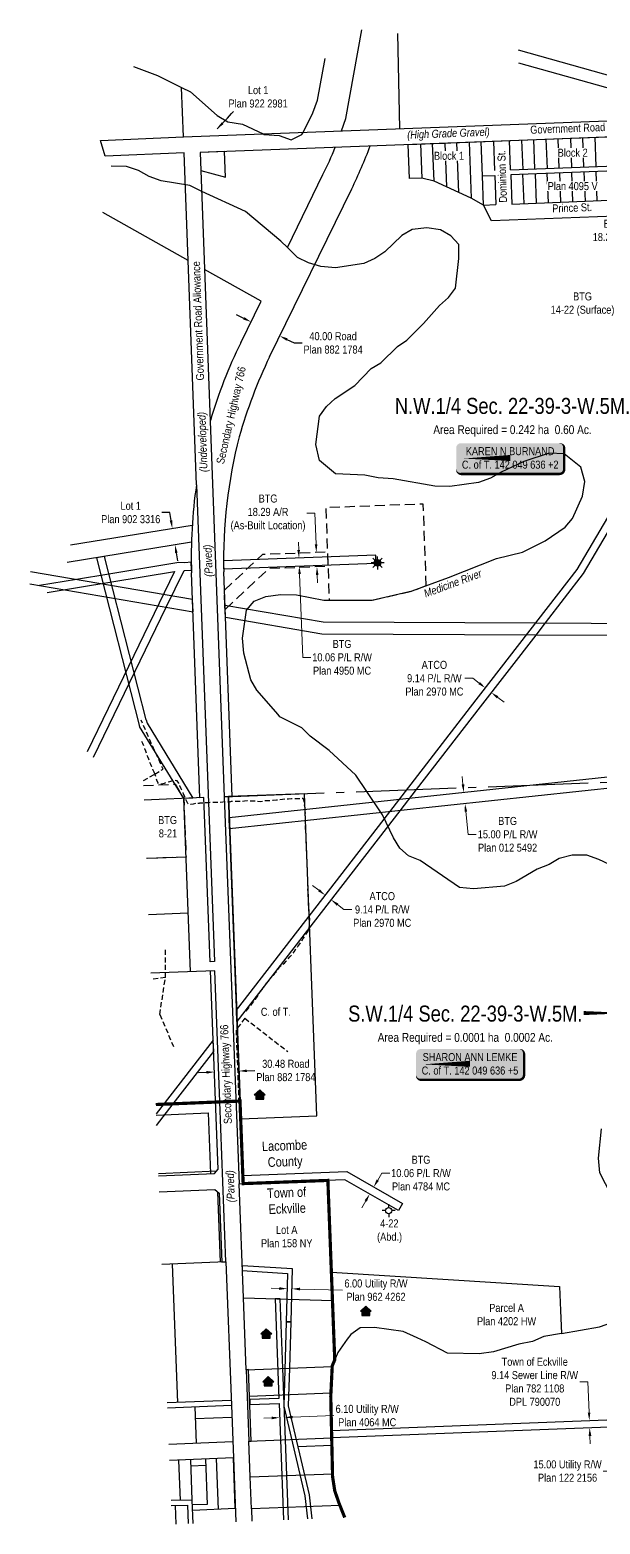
# Model space of a CAD drawing. Extents: x 675519 to 688669, y 5804595 to 5836613.
# Drawn here: x 679390 to 680102, y 5804595 to 5806461 of the extents above; entities that cross this region are included whole.
import ezdxf
from ezdxf.enums import TextEntityAlignment as Align

# ---------------------------------------------------------------- set-up
doc = ezdxf.new("R2010")
doc.units = 0
doc.header["$LTSCALE"] = 5
doc.header["$PDMODE"] = 3
doc.header["$PDSIZE"] = 10
for name, pattern in [('BORDER', [44.45, 12.7, -6.35, 12.7, -6.35, 0, -6.35]), ('foc-ACCESSROAD', [3.75, 2.5, -1.25]), ('foc-QUARTERLINE', [33, 25, -3, 2, -3]), ('UG_PIPE', [1.875, 1.25, -0.625])]:
    doc.linetypes.add(name, pattern=pattern)
doc.layers.get('Defpoints').update_dxf_attribs({"color": 9})
doc.layers.add('AS-BOUNDARY', color=7, linetype='BORDER', lineweight=60, true_color=0xcc33ff)
for name, color, linetype in [('AS-OWNER', 7, 'Continuous'), ('AS-PIPE-UG', 44, 'UG_PIPE'), ('AS-RESIDENCE', 14, 'Continuous'), ('C-SYMBOL', 7, 'Continuous'), ('F-AR', 190, 'foc-ACCESSROAD'), ('F-RW', 190, 'Continuous'), ('F-WS', 190, 'foc-ACCESSROAD'), ('F-WS-S', 8, 'Continuous'), ('L-33', 7, 'Continuous'), ('L-AREAREQUIRED', 7, 'Continuous'), ('L-QSEC', 8, 'foc-QUARTERLINE'), ('L-ROAD-T', 7, 'Continuous'), ('L-SEC', 7, 'Continuous'), ('L-TITLEDB', 4, 'Continuous'), ('L-TITLEDB-T', 4, 'Continuous'), ('T-CREEK', 160, 'Continuous'), ('T-WATER-T', 170, 'Continuous')]:
    doc.layers.add(name, color=color, linetype=linetype)
for name, color, linetype, lineweight in [('F-AR-T', 190, 'Continuous', 9), ('F-RW-T', 190, 'Continuous', 9), ('F-WS-T', 190, 'Continuous', 9), ('T-TEXT', 48, 'Continuous', 18)]:
    doc.layers.add(name, color=color, linetype=linetype, lineweight=lineweight)
doc.styles.add('100L', font='ARIALN.TTF', dxfattribs={"height": 11})
doc.styles.add('175L', font='ARIALN.TTF', dxfattribs={"height": 20})
doc.styles.add('240', font='ARIALN.TTF', dxfattribs={"height": 30})
doc.styles.add('80', font='ARIALN.TTF', dxfattribs={"height": 10})
doc.styles.add('80CG', font='ARIALN.TTF', dxfattribs={"height": 10})
doc.styles.add('80L', font='ARIALN.TTF', dxfattribs={"height": 10})
doc.styles.add('80LS', font='ARIALNI.TTF', dxfattribs={"height": 10})
doc.dimstyles.new('Compass 5 000', dxfattribs={"dimscale": 5, "dimtxt": 9, "dimasz": 2, "dimexe": 0.2, "dimexo": 0.0625, "dimgap": 0.5, "dimtad": 0, "dimtih": 1, "dimtoh": 1, "dimzin": 0, "dimdsep": 46, "dimtxsty": '80CG', "dimcen": 0.1, "dimse1": 1, "dimse2": 1, "dimclrd": 256, "dimclrt": 256, "dimaunit": 1, "dimadec": 4, "dimazin": 0, "dimtfac": 0.06, "dimtofl": 0, "dimtmove": 0, "dimatfit": 1, "dimfxl": 0.2, "dimtolj": 1, "dimtzin": 0, "dimlwd": -1, "dimarcsym": 0})

# ---------------------------------------------------------------- blocks, each defined once
blk = doc.blocks.new('*D776')
at = {"layer": 'Defpoints', "color": 0, "transparency": 16777216}
for p in [(679711.2, 5804891.5), (679717.1, 5804891.4), (679717.1, 5804888.8)]:
    blk.add_point(p, dxfattribs=at)
at = {"layer": 'F-RW-T', "transparency": 16777216}
for p, q in [((679701.1, 5804889.2), (679691.1, 5804889.5)), ((679727.1, 5804888.5), (679780.3, 5804887.1))]:
    blk.add_line(p, q, dxfattribs=at)
for points in [[(679701.1, 5804890.9), (679701, 5804887.5), (679711.1, 5804888.9)], [(679727.1, 5804890.2), (679727, 5804886.8), (679717.1, 5804888.8)]]:
    blk.add_solid(points, dxfattribs=at)
at = {"layer": 'F-RW-T', "transparency": 16777216, "insert": (679822, 5804887.1), "char_height": 10, "attachment_point": 5, "style": '80CG'}
blk.add_mtext('\\A1;6.00 Utility R/W\\PPlan 962 4262', dxfattribs=at)
blk = doc.blocks.new('*D777')
at = {"layer": 'Defpoints', "color": 0, "transparency": 16777216}
for p in [(679701.7, 5804726.2), (679707.7, 5804728.1), (679707.8, 5804726.4)]:
    blk.add_point(p, dxfattribs=at)
at = {"layer": 'F-RW-T', "transparency": 16777216}
for p, q in [((679691.7, 5804727.5), (679681.7, 5804727.1)), ((679717.7, 5804728.5), (679769.3, 5804730.4))]:
    blk.add_line(p, q, dxfattribs=at)
for points in [[(679691.6, 5804729.1), (679691.7, 5804725.8), (679701.7, 5804727.9)], [(679717.7, 5804730.1), (679717.8, 5804726.8), (679707.7, 5804728.1)]]:
    blk.add_solid(points, dxfattribs=at)
at = {"layer": 'F-RW-T', "transparency": 16777216, "insert": (679811, 5804730.4), "char_height": 10, "attachment_point": 5, "style": '80CG'}
blk.add_mtext('\\A1;6.10 Utility R/W\\PPlan 4064 MC', dxfattribs=at)
blk = doc.blocks.new('*D778')
at = {"layer": 'Defpoints', "color": 0, "transparency": 16777216}
for p in [(679983.5, 5804720.1), (680088.5, 5804724.2), (679983.8, 5804711)]:
    blk.add_point(p, dxfattribs=at)
at = {"layer": 'F-RW-T', "transparency": 16777216}
for p, q in [((680086.7, 5804772.6), (680076.7, 5804772.6)), ((680088.1, 5804734.2), (680086.7, 5804772.6)), ((680089.3, 5804705.1), (680089.7, 5804695.1))]:
    blk.add_line(p, q, dxfattribs=at)
for points in [[(680089.8, 5804734.3), (680086.5, 5804734.1), (680088.5, 5804724.2)], [(680091, 5804705.1), (680087.6, 5804705), (680088.9, 5804715.1)]]:
    blk.add_solid(points, dxfattribs=at)
at = {"layer": 'F-RW-T', "transparency": 16777216, "insert": (680020.3, 5804772.6), "char_height": 10, "attachment_point": 5, "style": '80CG'}
blk.add_mtext('\\A1;Town of Eckville\\P9.14 Sewer Line R/W\\PPlan 782 1108\\PDPL 790070', dxfattribs=at)
blk = doc.blocks.new('*D779')
at = {"layer": 'Defpoints', "color": 0, "transparency": 16777216}
for p in [(680132.4, 5804650), (680135.1, 5804654.1), (680147.6, 5804645.7)]:
    blk.add_point(p, dxfattribs=at)
at = {"layer": 'F-RW-T', "transparency": 16777216}
for p, q in [((680115.8, 5804661.1), (680105.8, 5804661.1)), ((680124.1, 5804655.5), (680115.8, 5804661.1)), ((680153.2, 5804636.1), (680161.5, 5804630.6))]:
    blk.add_line(p, q, dxfattribs=at)
for points in [[(680125, 5804656.9), (680123.2, 5804654.2), (680132.4, 5804650)], [(680154.1, 5804637.5), (680152.3, 5804634.7), (680144.9, 5804641.7)]]:
    blk.add_solid(points, dxfattribs=at)
at = {"layer": 'F-RW-T', "transparency": 16777216, "insert": (680061.3, 5804661.1), "char_height": 10, "attachment_point": 5, "style": '80CG'}
blk.add_mtext('\\A1;15.00 Utility R/W\\PPlan 122 2156', dxfattribs=at)
blk = doc.blocks.new('*D785')
at = {"layer": 'Defpoints', "color": 0, "transparency": 16777216}
for p in [(679943.7, 5805510.2), (679933.2, 5805494.8), (679945.2, 5805496.1)]:
    blk.add_point(p, dxfattribs=at)
at = {"layer": 'F-RW-T', "transparency": 16777216}
for p, q in [((679930.6, 5805518.9), (679929.5, 5805528.8)), ((679934.3, 5805484.9), (679937.3, 5805456.5)), ((679937.3, 5805456.5), (679947.3, 5805456.5))]:
    blk.add_line(p, q, dxfattribs=at)
for points in [[(679932.3, 5805519.1), (679928.9, 5805518.7), (679931.7, 5805508.9)], [(679935.9, 5805485.1), (679932.6, 5805484.7), (679933.2, 5805494.8)]]:
    blk.add_solid(points, dxfattribs=at)
at = {"layer": 'F-RW-T', "transparency": 16777216, "insert": (679986.4, 5805456.5), "char_height": 10, "attachment_point": 5, "style": '80CG'}
blk.add_mtext('\\A1;BTG\\P15.00 P/L R/W\\PPlan 012 5492', dxfattribs=at)
blk = doc.blocks.new('*D786')
at = {"layer": 'Defpoints', "color": 0, "transparency": 16777216}
for p in [(679763.1, 5805386.2), (679765.9, 5805374.9), (679770.3, 5805380.6)]:
    blk.add_point(p, dxfattribs=at)
at = {"layer": 'F-RW-T', "transparency": 16777216}
for p, q in [((679750.7, 5805386.6), (679742.8, 5805392.7)), ((679773.8, 5805368.8), (679781.7, 5805362.6)), ((679781.7, 5805362.6), (679791.7, 5805362.6))]:
    blk.add_line(p, q, dxfattribs=at)
for points in [[(679751.7, 5805387.9), (679749.7, 5805385.3), (679758.6, 5805380.5)], [(679774.8, 5805370.1), (679772.8, 5805367.4), (679765.9, 5805374.9)]]:
    blk.add_solid(points, dxfattribs=at)
at = {"layer": 'F-RW-T', "transparency": 16777216, "insert": (679829.8, 5805362.6), "char_height": 10, "attachment_point": 5, "style": '80CG'}
blk.add_mtext('\\A1;ATCO\\P9.14 P/L R/W\\PPlan 2970 MC', dxfattribs=at)
blk = doc.blocks.new('*D787')
at = {"layer": 'Defpoints', "color": 0, "transparency": 16777216}
for p in [(679814.1, 5805007.2), (679819.1, 5805015.9), (679819.1, 5805015.9)]:
    blk.add_point(p, dxfattribs=at)
at = {"layer": 'F-RW-T', "transparency": 16777216}
for p, q in [((679824.1, 5805024.6), (679829.1, 5805033.3)), ((679829.1, 5805033.3), (679839.1, 5805033.3)), ((679809.1, 5804998.5), (679804.1, 5804989.9))]:
    blk.add_line(p, q, dxfattribs=at)
for points in [[(679822.7, 5805025.4), (679825.6, 5805023.8), (679819.1, 5805015.9)], [(679807.7, 5804999.4), (679810.6, 5804997.7), (679814.1, 5805007.2)]]:
    blk.add_solid(points, dxfattribs=at)
at = {"layer": 'F-RW-T', "transparency": 16777216, "insert": (679878.2, 5805033.3), "char_height": 10, "attachment_point": 5, "style": '80CG'}
blk.add_mtext('\\A1;BTG\\P10.06 P/L R/W\\PPlan 4784 MC', dxfattribs=at)
blk = doc.blocks.new('*D788')
at = {"layer": 'Defpoints', "color": 0, "transparency": 16777216}
for p in [(679616.5, 5805256.6), (679646.9, 5805257.8), (679620.2, 5805159.6)]:
    blk.add_point(p, dxfattribs=at)
at = {"layer": 'L-TITLEDB-T', "transparency": 16777216}
for p, q in [((679610.2, 5805159.2), (679600.2, 5805158.8)), ((679660.6, 5805161.2), (679670.6, 5805161.5))]:
    blk.add_line(p, q, dxfattribs=at)
for points in [[(679610.1, 5805160.9), (679610.3, 5805157.6), (679620.2, 5805159.6)], [(679660.6, 5805162.8), (679660.7, 5805159.5), (679650.7, 5805160.8)]]:
    blk.add_solid(points, dxfattribs=at)
at = {"layer": 'L-TITLEDB-T', "transparency": 16777216, "insert": (679709.4, 5805161.5), "char_height": 10, "attachment_point": 5, "style": '80CG'}
blk.add_mtext('\\A1;30.48 Road\\PPlan 882 1784', dxfattribs=at)
blk = doc.blocks.new('res_occ')
for points in [[(0.1, 0.89), (-1.26, -0.37), (1.46, -0.37)], [(-0.9, -1.43), (1.1, -1.43), (1.1, -0.37), (-0.9, -0.37)]]:
    blk.add_hatch(color=14).paths.add_polyline_path(points)
at = {"color": 14}
for points in [[(0.1, 0.89), (-1.26, -0.37), (1.46, -0.37)], [(-0.9, -1.43), (1.1, -1.43), (1.1, -0.37), (-0.9, -0.37)]]:
    blk.add_lwpolyline(points, close=True, dxfattribs=at)
blk = doc.blocks.new('Gabd')
for p, q in [((-0.81, 0), (-1.62, 0)), ((0, 0.81), (0, 1.62)), ((1.62, 0), (0.81, 0)), ((0, -0.81), (0, -1.62))]:
    blk.add_line(p, q)
blk.add_circle((0, 0), 0.8)
blk = doc.blocks.new('*D807')
at = {"layer": 'Defpoints', "color": 0, "transparency": 16777216}
for p in [(679966.1, 5805633.7), (679948.8, 5805626.3), (679956, 5805620.7)]:
    blk.add_point(p, dxfattribs=at)
at = {"layer": 'F-RW-T', "transparency": 16777216}
for p, q in [((679943, 5805651.5), (679933, 5805651.5)), ((679950.9, 5805645.4), (679943, 5805651.5)), ((679974, 5805627.6), (679981.9, 5805621.5))]:
    blk.add_line(p, q, dxfattribs=at)
for points in [[(679951.9, 5805646.7), (679949.9, 5805644.1), (679958.8, 5805639.3)], [(679975, 5805628.9), (679972.9, 5805626.3), (679966.1, 5805633.7)]]:
    blk.add_solid(points, dxfattribs=at)
at = {"layer": 'F-RW-T', "transparency": 16777216, "insert": (679894.9, 5805651.5), "char_height": 10, "attachment_point": 5, "style": '80CG'}
blk.add_mtext('\\A1;ATCO\\P9.14 P/L R/W\\PPlan 2970 MC', dxfattribs=at)
blk = doc.blocks.new('*D809')
at = {"layer": 'Defpoints', "color": 0, "transparency": 16777216}
for p in [(680165.5, 5806211.6), (680165.5, 5806211), (680183.8, 5806211.7)]:
    blk.add_point(p, dxfattribs=at)
at = {"layer": 'F-AR-T', "transparency": 16777216}
for p, q in [((680155.5, 5806211.2), (680145.5, 5806210.9)), ((680193.8, 5806212.7), (680203.8, 5806213))]:
    blk.add_line(p, q, dxfattribs=at)
for points in [[(680155.5, 5806212.9), (680155.6, 5806209.6), (680165.5, 5806211.6)], [(680193.7, 5806214.3), (680193.8, 5806211), (680183.8, 5806212.3)]]:
    blk.add_solid(points, dxfattribs=at)
at = {"layer": 'F-AR-T', "transparency": 16777216, "insert": (680118.2, 5806210.9), "char_height": 10, "attachment_point": 5, "style": '80CG'}
blk.add_mtext('\\A1;BTG\\P18.29 A/R', dxfattribs=at)
blk = doc.blocks.new('*D810')
at = {"layer": 'Defpoints', "color": 0, "transparency": 16777216}
for p in [(679668.3, 5806101.8), (679704.2, 5806084.3), (679701.7, 5806079.1)]:
    blk.add_point(p, dxfattribs=at)
at = {"layer": 'L-TITLEDB-T', "transparency": 16777216}
for p, q in [((679656.9, 5806101.1), (679647.9, 5806105.5)), ((679710.7, 5806074.7), (679719.7, 5806070.4)), ((679719.7, 5806070.4), (679729.7, 5806070.4))]:
    blk.add_line(p, q, dxfattribs=at)
for points in [[(679657.6, 5806102.6), (679656.1, 5806099.6), (679665.8, 5806096.7)], [(679711.5, 5806076.2), (679710, 5806073.2), (679701.7, 5806079.1)]]:
    blk.add_solid(points, dxfattribs=at)
at = {"layer": 'L-TITLEDB-T', "transparency": 16777216, "insert": (679768.4, 5806070.4), "char_height": 10, "attachment_point": 5, "style": '80CG'}
blk.add_mtext('\\A1;40.00 Road\\PPlan 882 1784', dxfattribs=at)
blk = doc.blocks.new('*D811')
at = {"layer": 'Defpoints', "color": 0, "transparency": 16777216}
for p in [(679727.6, 5805808.2), (679747.5, 5805808.9), (679728.3, 5805789.9)]:
    blk.add_point(p, dxfattribs=at)
at = {"layer": 'F-AR-T', "transparency": 16777216}
for p, q in [((679745.7, 5805857.8), (679735.7, 5805857.8)), ((679747.1, 5805818.9), (679745.7, 5805857.8)), ((679748.6, 5805780.6), (679748.9, 5805770.6))]:
    blk.add_line(p, q, dxfattribs=at)
for points in [[(679748.8, 5805818.9), (679745.5, 5805818.8), (679747.5, 5805808.9)], [(679750.2, 5805780.7), (679746.9, 5805780.6), (679748.2, 5805790.6)]]:
    blk.add_solid(points, dxfattribs=at)
at = {"layer": 'F-AR-T', "transparency": 16777216, "insert": (679687.1, 5805857.8), "char_height": 10, "attachment_point": 5, "style": '80CG'}
blk.add_mtext('\\A1;BTG^J18.29 A/R\\P(As-Built Location)', dxfattribs=at)
blk = doc.blocks.new('*D812')
at = {"layer": 'Defpoints', "color": 0, "transparency": 16777216}
for p in [(679787.2, 5805804.1), (679726.1, 5805791.7), (679787.6, 5805794)]:
    blk.add_point(p, dxfattribs=at)
at = {"layer": 'F-RW-T', "transparency": 16777216}
for p, q in [((679725.4, 5805811.7), (679725, 5805821.7)), ((679726.5, 5805781.7), (679730.5, 5805677.6)), ((679730.5, 5805677.6), (679740.5, 5805677.6))]:
    blk.add_line(p, q, dxfattribs=at)
for points in [[(679727, 5805811.8), (679723.7, 5805811.6), (679725.8, 5805801.7)], [(679728.2, 5805781.7), (679724.9, 5805781.6), (679726.1, 5805791.7)]]:
    blk.add_solid(points, dxfattribs=at)
at = {"layer": 'F-RW-T', "transparency": 16777216, "insert": (679779.6, 5805677.6), "char_height": 10, "attachment_point": 5, "style": '80CG'}
blk.add_mtext('\\A1;BTG\\P10.06 P/L R/W\\PPlan 4950 MC', dxfattribs=at)
blk = doc.blocks.new('GAS')
h = blk.add_hatch(color=255)
h.dxf.hatch_style = 1
edge = h.paths.add_edge_path()
edge.add_arc((0, 0), 0.9, 0, 360)
for p, q in [((-0.81, 0), (-1.62, 0)), ((-0.57, 0.57), (-1.14, 1.14)), ((0, 0.81), (0, 1.62)), ((0.57, 0.57), (1.14, 1.14)), ((1.62, 0), (0.81, 0)), ((-0.57, -0.57), (-1.14, -1.14)), ((0, -0.81), (0, -1.62)), ((1.14, -1.14), (0.57, -0.57))]:
    blk.add_line(p, q)
blk.add_circle((0, 0), 0.8)
blk = doc.blocks.new('*D813')
at = {"layer": 'Defpoints', "color": 0, "transparency": 16777216}
for p in [(679566.9, 5805838.7), (679567.5, 5805838.8), (679570.3, 5805817.9)]:
    blk.add_point(p, dxfattribs=at)
at = {"layer": 'L-TITLEDB-T', "transparency": 16777216}
for p, q in [((679564.3, 5805858.5), (679554.3, 5805858.5)), ((679565.9, 5805848.7), (679564.3, 5805858.5)), ((679572.5, 5805808.1), (679574.1, 5805798.2))]:
    blk.add_line(p, q, dxfattribs=at)
for points in [[(679567.6, 5805848.9), (679564.3, 5805848.4), (679567.5, 5805838.8)], [(679574.1, 5805808.4), (679570.9, 5805807.8), (679570.9, 5805818)]]:
    blk.add_solid(points, dxfattribs=at)
at = {"layer": 'L-TITLEDB-T', "transparency": 16777216, "insert": (679515.6, 5805858.5), "char_height": 10, "attachment_point": 5, "style": '80CG'}
blk.add_mtext('\\A1;Lot 1\\PPlan 902 3316', dxfattribs=at)
blk = doc.blocks.new('*U814')
h = blk.add_hatch(color=59)
edge = h.paths.add_edge_path()
edge.add_line((-61.5, -20), (61.5, -20))
edge.add_arc((61.5, -14), 6, 270, 360)
edge.add_line((67.5, -14), (67.5, 12.5))
edge.add_arc((61.5, 12.5), 6, 0, 90)
edge.add_line((61.5, 18.5), (-61.5, 18.5))
edge.add_arc((-61.5, 12.5), 6, 90, 180)
edge.add_line((-67.5, 12.5), (-67.5, -14))
edge.add_arc((-61.5, -14), 6, 180, 270)
at = {"color": 1, "flags": 128}
blk.add_lwpolyline([(-61.5, -20, 3, 3, 0), (61.5, -20, 3, 3, 0.414214), (67.5, -14, 3, 3, 0), (67.5, 12.5, 3, 0, 0.414214), (61.5, 18.5, 0, 0, 0), (-61.5, 18.5, 0, 0, 0.414214), (-67.5, 12.5, 0, 0, 0), (-67.5, -14, 0, 3, 0.414214)], format="xyseb", close=True, dxfattribs=at)
blk.add_lwpolyline([(-58.5, -0.7, 0, 7.5, 0), (0, 0, 0, 0, 0)], format="xyseb", dxfattribs=at)
at = {"color": 1, "style": '80'}
blk.add_attdef('ENTER_TEXT_001', (-36, -5), '', height=10, dxfattribs=at)

msp = doc.modelspace()

# ---------------------------------------------------------------- linework, layer by layer
at = {"layer": 'AS-BOUNDARY', "const_width": 3.999, "flags": 128}
msp.add_lwpolyline([(679546.934, 5805119.034), (679652.081, 5805123.305), (679656.031, 5805020.216), (679761.868, 5805024.201), (679770.015, 5804811.209), (679770.428, 5804799.965), (679767.354, 5804792.753), (679767.354, 5804792.753), (679767.308, 5804791.824), (679765.652, 5804758.251), (679765.476, 5804754.708), (679766.442, 5804711.648), (679766.652, 5804702.51), (679767.672, 5804657.775), (679767.753, 5804654.142), (679767.753, 5804654.142), (679770.467, 5804636.434), (679775.791, 5804621.107), (679776.973, 5804618.127), (679782.937, 5804603.085)], dxfattribs=at)
at = {"layer": 'AS-PIPE-UG', "flags": 128}
for points in [[(679545.68, 5805531.895), (679555.956, 5805537.831), (679528.517, 5805599.02)], [(679545.634, 5805532.009), (679544.753, 5805534.207), (679543.38, 5805537.369), (679542.071, 5805540.726), (679540.693, 5805543.738), (679539.358, 5805546.845), (679538.158, 5805550.432), (679537.04, 5805553.534), (679535.518, 5805556.941), (679534.312, 5805560.33), (679533.127, 5805563.376), (679532.014, 5805566.871), (679530.911, 5805570.069), (679529.514, 5805573.024)], [(679531.409, 5805523.651), (679545.68, 5805531.895)], [(679733.9, 5805477.763), (679733.684, 5805480.959), (679733.903, 5805484.475), (679733.831, 5805487.541), (679733.216, 5805490.871), (679732.719, 5805494.084), (679732.447, 5805497.107), (679731.939, 5805500.023), (679730.283, 5805501.463), (679727.099, 5805501.07), (679723.736, 5805500.953), (679720.131, 5805500.881), (679716.465, 5805500.726), (679712.741, 5805500.524), (679709.087, 5805500.364), (679705.037, 5805500.027), (679701.208, 5805499.478), (679697.593, 5805499.119), (679693.709, 5805498.978), (679690.089, 5805498.396), (679686.832, 5805498.486), (679683.048, 5805498.339), (679677.302, 5805496.958), (679673.342, 5805497.517), (679669.865, 5805498.085), (679666.739, 5805498.094), (679664.121, 5805498.159), (679660.866, 5805498.31), (679657.692, 5805497.82), (679654.687, 5805497.61), (679651.141, 5805497.621), (679647.779, 5805497.556), (679644.383, 5805497.517), (679641.191, 5805497.365), (679640.393, 5805497.135), (679635.636, 5805496.623), (679633.67, 5805496.962), (679630.758, 5805496.682), (679626.863, 5805496.437), (679622.071, 5805496.39), (679618.021, 5805496.206), (679617.047, 5805496.076), (679615.722, 5805496.242), (679612.624, 5805496.069), (679609.135, 5805495.969), (679605.963, 5805495.302), (679604.759, 5805495.568), (679601.421, 5805495.266), (679601.42, 5805495.266), (679601.479, 5805495.22), (679599.204, 5805495.025), (679596.396, 5805495.126), (679593.609, 5805494.376), (679590.776, 5805493.94), (679588.097, 5805494.011), (679586.96, 5805495.116), (679583.078, 5805503.588), (679581.713, 5805506.767), (679580.393, 5805510.133), (679578.691, 5805513.521), (679577.062, 5805517.197), (679575.568, 5805520.582), (679573.784, 5805523.262), (679570.905, 5805524.013), (679567.644, 5805523.375), (679564.192, 5805522.275), (679560.709, 5805521.249), (679557.217, 5805520.13), (679554.124, 5805519.138), (679551.527, 5805519.242), (679549.381, 5805521.205), (679548.11, 5805524.196), (679547.171, 5805527.458), (679546.094, 5805530.862), (679545.634, 5805532.009)], [(679659.639, 5805235.632), (679661.136, 5805237.292), (679663.237, 5805239.594), (679665.15, 5805242.475), (679667.304, 5805245.096), (679669.376, 5805247.919), (679671.279, 5805250.716), (679673.423, 5805253.498), (679675.395, 5805256.43), (679677.441, 5805259.617), (679679.675, 5805262.642), (679681.849, 5805265.588), (679683.938, 5805268.538), (679686, 5805271.453), (679688.538, 5805274.402), (679690.755, 5805277.065), (679692.786, 5805279.485), (679695.135, 5805282.013), (679696.184, 5805284), (679697.711, 5805285.305), (679698.798, 5805287.293), (679700.103, 5805289.018), (679701.833, 5805290.941), (679703.192, 5805292.29), (679705.328, 5805294.101), (679707.504, 5805295.513), (679709.743, 5805298.114), (679712.145, 5805300.653), (679714.458, 5805303.68), (679717.067, 5805306.461), (679719.562, 5805309.919), (679721.938, 5805313.249), (679724.368, 5805316.455), (679726.68, 5805319.616), (679728.981, 5805322.818), (679731.112, 5805326.21), (679733.219, 5805329.305), (679735.253, 5805332.526), (679737.113, 5805335.626), (679738.417, 5805339.041), (679738.855, 5805342.66), (679739.125, 5805346.513), (679739.129, 5805350.54), (679738.841, 5805354.008), (679738.609, 5805357.41), (679738.419, 5805360.924), (679738.219, 5805364.689), (679737.695, 5805368.52), (679737.74, 5805372.326), (679737.5, 5805376.04), (679737.46, 5805379.911), (679737.267, 5805383.54), (679736.929, 5805386.944), (679737.234, 5805390.434), (679736.789, 5805393.535), (679736.76, 5805397.114), (679736.723, 5805400.864), (679736.633, 5805404.746), (679736.486, 5805408.452), (679736.348, 5805411.992), (679736.186, 5805415.467), (679735.875, 5805419.183), (679736.032, 5805422.968), (679735.73, 5805426.665), (679735.661, 5805430.141), (679735.398, 5805433.591), (679735.086, 5805437.092), (679735.169, 5805440.363), (679735.105, 5805443.333), (679734.857, 5805446.921), (679734.609, 5805450.268), (679734.716, 5805453.564), (679734.564, 5805457.004), (679734.225, 5805460.204), (679734.006, 5805463.339), (679733.891, 5805466.688), (679733.828, 5805470.373), (679734.005, 5805473.974), (679733.915, 5805477.538), (679733.9, 5805477.763)], [(679559.003, 5805277.696), (679559.054, 5805313.557)], [(679559.003, 5805277.696), (679540.932, 5805275.461)], [(679551.807, 5805231.361), (679559.003, 5805277.696)], [(679551.807, 5805231.361), (679569.089, 5805191.448)], [(679658.265, 5805226.687), (679647.169, 5805212.336), (679650.611, 5805122.486)], [(679658.265, 5805226.687), (679711.796, 5805185.306)]]:
    msp.add_lwpolyline(points, dxfattribs=at)
at = {"layer": 'C-SYMBOL', "color": 3, "flags": 128}
msp.add_lwpolyline([(680138.909, 5805233.255, 0, 4.999, 0), (680081.571, 5805233.255, 0, 0, 0)], format="xyseb", dxfattribs=at)
at = {"layer": 'F-AR', "flags": 128}
msp.add_lwpolyline([(679632.629, 5805761.591), (679680.455, 5805806.4), (679761.294, 5805809.407), (679761.973, 5805791.134), (679687.967, 5805788.382), (679633.54, 5805737.387)], close=True, dxfattribs=at)
at = {"layer": 'F-RW', "flags": 128}
for points in [[(679999.886, 5806420.327), (680175.842, 5806370.973), (680185.837, 5806350.678), (680202.492, 5806351.298), (680186.503, 5806383.777), (680000.172, 5806436.06)], [(680315.301, 5806179.818), (680299.731, 5806153.43), (680290.542, 5806137.709), (680278.399, 5806117.093), (680270.238, 5806103.235), (680080.887, 5805782.392), (680033.158, 5805720.526), (680021.469, 5805705.317), (679952.157, 5805615.744), (679872.292, 5805512.533), (679851.841, 5805486.079), (679648.271, 5805222.748), (679647.732, 5805236.988), (679839.238, 5805484.724), (679940.221, 5805615.287), (680073.309, 5805787.525), (680260.756, 5806105.164), (680268.95, 5806119.054), (680294.9, 5806163.241), (680314.651, 5806196.733)], [(679534.911, 5805599.743), (679482.705, 5805803.737), (679472.785, 5805802.129), (679526.715, 5805591.415), (679526.715, 5805591.415)], [(679389.609, 5805769.276), (679593.442, 5805734.341), (679592.869, 5805749.905), (679390.296, 5805784.62)], [(679469.099, 5805552.916), (679559.806, 5805740.114), (679582.144, 5805786.137), (679591.512, 5805786.498), (679591.281, 5805796.552), (679583.289, 5805795.812), (679575.735, 5805795.959), (679488.38, 5805781.568), (679447.768, 5805774.841), (679401.796, 5805767.226)], [(679411.157, 5805758.589), (679570.327, 5805784.837), (679487.343, 5805613.676), (679461.116, 5805559.534)], [(680333.428, 5805708.568), (680228.945, 5805704.4), (680021.469, 5805705.317), (679754.454, 5805706.502), (679633.91, 5805727.405), (679633.327, 5805742.972), (679756.101, 5805721.863), (680021.663, 5805720.583), (680228.667, 5805719.644), (680332.842, 5805723.821)], [(680334.727, 5805674.798), (680129.739, 5805515.951), (679639.131, 5805463.213), (679638.556, 5805477.442), (680122.705, 5805529.476), (680248.661, 5805627.115)], [(679534.911, 5805599.743), (679536.029, 5805595.369), (679593.314, 5805501.848), (679581.874, 5805501.37), (679526.715, 5805591.415)], [(679547.935, 5805092.937), (679568.8, 5805119.945), (679619.222, 5805185.189), (679618.68, 5805199.436), (679547.389, 5805107.175)], [(679550.236, 5805032.959), (679622.923, 5805035.985)], [(679623.92, 5805010.024), (679627.29, 5804922.076)], [(679712.601, 5804600.34), (679710.507, 5804655.555), (679708.8, 5804700.263), (679705.434, 5804789.51), (679702.129, 5804876.257), (679696.023, 5804876.439), (679700.76, 5804751.778), (679664.196, 5804750.354), (679664.429, 5804744.265), (679700.989, 5804745.688), (679702.711, 5804700.025), (679706.508, 5804600.103)], [(679709.965, 5804847.756), (679706.784, 5804742.026), (679733.029, 5804630.269), (679736.237, 5804601.263)], [(679742.33, 5804601.501), (679739.018, 5804631.294), (679712.886, 5804742.631), (679714.321, 5804789.844), (679715.961, 5804847.576), (679709.965, 5804847.756)], [(679724.825, 5804691.73), (679766.86, 5804693.367)]]:
    msp.add_lwpolyline(points, dxfattribs=at)
for points in [[(679631.649, 5805788.016), (679821.988, 5805795.362), (679821.618, 5805805.414), (679631.428, 5805798.071)], [(679850.194, 5804986.461), (679783.2, 5805025.009), (679656.031, 5805020.216), (679655.647, 5805030.263), (679785.711, 5805035.175), (679855.218, 5804995.175)], [(679654.997, 5804911.535), (679711.584, 5804908.018), (679709.965, 5804847.756), (679715.961, 5804847.576), (679717.737, 5804913.642), (679654.766, 5804917.559)], [(680245.977, 5804721.194), (680178.146, 5804718.551), (679766.652, 5804702.51), (679766.442, 5804711.648), (680250.361, 5804730.518)]]:
    msp.add_lwpolyline(points, close=True, dxfattribs=at)
at = {"layer": 'F-WS', "flags": 128}
msp.add_lwpolyline([(679884.853, 5805767.072), (679881.059, 5805869.081), (679759.245, 5805864.485), (679763.542, 5805748.952), (679816.95, 5805749.041), (679867.266, 5805760.566)], close=True, dxfattribs=at)
msp.add_lwpolyline([(679531.639, 5805517.654), (679570.974, 5805519.164), (679581.874, 5805501.37), (679581.874, 5805501.37), (679584.652, 5805428.18), (679535.148, 5805426.201)], dxfattribs=at)
at = {"layer": 'L-QSEC', "flags": 128}
msp.add_lwpolyline([(679632.243, 5805503.418), (681248.218, 5805565.321)], dxfattribs=at)
at = {"layer": 'L-SEC', "flags": 128}
for points in [[(679581.551, 5806327.744), (680408.398, 5806358.954)], [(679483.524, 5806303.518), (679477.746, 5806323.39), (679581.551, 5806327.744)], [(680409.155, 5806338.854), (679602.419, 5806308.418)], [(679582.315, 5806307.659), (679483.524, 5806303.518)], [(679597.721, 5805893.323), (679582.315, 5806307.659)], [(679602.419, 5806308.418), (679614.914, 5805972.467)]]:
    msp.add_lwpolyline(points, dxfattribs=at)
at = {"layer": 'L-TITLEDB', "flags": 128}
for points in [[(679779.041, 5806335.214), (679784.437, 5806350.75), (679804.354, 5806461.431)], [(679851.777, 5806338.081), (679849.441, 5806456.96)], [(679518.928, 5806415.686), (679549.005, 5806404.559), (679579.183, 5806389.434), (679590.226, 5806383.898), (679623.768, 5806354.3), (679636.994, 5806346.546), (679655.028, 5806343.85), (679680.868, 5806331.462), (679682.189, 5806330.828), (679700.865, 5806329.526), (679715.811, 5806323.961), (679729.505, 5806330.68), (679730.872, 5806333.39), (679743.274, 5806357.992), (679748.888, 5806373.59), (679758.467, 5806425.748)], [(679581.551, 5806327.744), (679579.183, 5806389.434)], [(679990.177, 5806286.529), (679988.79, 5806323.047)], [(680003.897, 5806323.736), (680005.281, 5806287.183)], [(680020.488, 5806287.757), (680019.12, 5806324.311)], [(680034.345, 5806324.882), (680035.709, 5806288.321)], [(680050.947, 5806288.882), (680049.573, 5806325.451)], [(680064.822, 5806326.052), (680066.344, 5806289.576)], [(680081.565, 5806290.142), (680080.186, 5806326.7)], [(680095.399, 5806327.26), (680096.806, 5806290.741)], [(679877.454, 5806318.95), (679879.07, 5806276.353)], [(679892.679, 5806319.524), (679907.906, 5806320.098), (679909.976, 5806265.321)], [(679894.466, 5806272.356), (679892.679, 5806319.524)], [(679925.488, 5806258.281), (679923.162, 5806320.669)], [(679938.405, 5806321.279), (679940.83, 5806251.117)], [(679956.445, 5806242.546), (679955.074, 5806279.078), (679953.415, 5806321.745)], [(679968.705, 5806322.308), (679970.064, 5806285.644)], [(679990.177, 5806286.529), (680142.444, 5806292.409)], [(680142.68, 5806286.311), (679990.407, 5806280.442)], [(679955.074, 5806279.078), (679970.299, 5806279.65), (679971.663, 5806243.11)], [(679990.407, 5806280.442), (679991.763, 5806243.863)], [(680006.986, 5806244.438), (680005.626, 5806281.01)], [(680020.72, 5806281.67), (680022.122, 5806245.129)], [(680037.331, 5806245.703), (680035.941, 5806282.221)], [(680051.167, 5806282.8), (680052.552, 5806246.268)], [(680067.961, 5806246.966), (680066.575, 5806283.485)], [(680081.798, 5806284.052), (680083.175, 5806247.521)], [(680098.404, 5806248.082), (680097.041, 5806284.653)], [(679991.763, 5806243.863), (680144.082, 5806249.806)], [(679587.35, 5806173.54), (679480.785, 5806233.164)], [(679956.445, 5806242.546), (679971.663, 5806243.11)], [(679653.061, 5806070.674), (679678.477, 5806122.478), (679607.916, 5806162.009)], [(679614.914, 5805972.467), (679632.243, 5805503.418), (679642.33, 5805503.767), (679631.762, 5805784.627)], [(679597.721, 5805893.323), (679620.094, 5805297.528), (679614.917, 5805297.332), (679606.928, 5805502.417), (679602.108, 5805502.213), (679591.627, 5805783.099)], [(679440.381, 5805818.209), (679592.403, 5805842.837)], [(679591.439, 5805821.297), (679436.251, 5805796.201)], [(679606.928, 5805502.417), (679532.342, 5805499.332)], [(679590.083, 5805285.011), (679581.874, 5805501.37)], [(679584.652, 5805428.18), (679535.148, 5805426.201)], [(679587.318, 5805358.128), (679537.835, 5805356.178)], [(679620.521, 5805286.213), (679540.639, 5805283.094)], [(679550.351, 5805029.965), (679620.044, 5805032.865), (679624.846, 5805038.071), (679615.345, 5805286.01)], [(679626.809, 5805122.291), (679620.521, 5805286.213)], [(679551.117, 5805009.994), (679620.813, 5805012.893), (679626, 5805008.103), (679629.288, 5804922.157), (679634.456, 5804922.381), (679626.809, 5805122.291), (679546.934, 5805119.035)], [(679547.44, 5805105.841), (679612.146, 5805108.451), (679615.048, 5805032.656)], [(679659.708, 5804787.755), (679656.292, 5804877.601), (679650.853, 5805020.021)], [(679766.309, 5804909.635), (679761.868, 5805024.201)], [(679634.456, 5804922.381), (679554.604, 5804919.138)], [(679567.495, 5804919.661), (679574.113, 5804746.711)], [(679634.456, 5804922.381), (679641.286, 5804743.364), (679643.795, 5804677.598), (679646.827, 5804597.773)], [(679656.292, 5804877.601), (679767.677, 5804874.343)], [(679770.428, 5804799.965), (679767.354, 5804792.753), (679767.308, 5804791.824), (679765.652, 5804758.251), (679765.476, 5804754.708), (679766.442, 5804711.648), (679766.652, 5804702.51)], [(679659.708, 5804787.755), (679767.308, 5804791.824)], [(679765.652, 5804758.251), (679664.044, 5804754.377)], [(679641.055, 5804749.454), (679561.239, 5804746.189)], [(679561.473, 5804740.099), (679641.286, 5804743.364)], [(679595.625, 5804741.498), (679597.328, 5804695.815)], [(679641.868, 5804728.142), (679596.189, 5804726.272)], [(679664.801, 5804653.759), (679663.128, 5804698.478), (679766.652, 5804702.51), (679766.86, 5804693.367), (679767.672, 5804657.775)], [(679643.031, 5804697.695), (679563.226, 5804694.426)], [(679643.795, 5804677.598), (679563.997, 5804674.321)], [(679575.391, 5804674.786), (679577.297, 5804624.486)], [(679592.511, 5804624.884), (679590.591, 5804675.411)], [(679590.884, 5804667.7), (679609.155, 5804668.394)], [(679608.861, 5804676.158), (679611.012, 5804619.566), (679592.741, 5804618.806)], [(679622.483, 5804676.715), (679624.893, 5804613.327)], [(679646.178, 5804614.236), (679643.795, 5804677.598)], [(679593.632, 5804595.697), (679592.511, 5804624.884), (679565.921, 5804624.188)], [(679566.154, 5804618.109), (679586.648, 5804618.667), (679587.538, 5804595.46)], [(679572.334, 5804594.866), (679571.438, 5804618.236)], [(679646.178, 5804614.236), (679593, 5804612)], [(679776.973, 5804618.127), (679666.321, 5804613.805)], [(679782.937, 5804603.085), (679776.973, 5804618.127), (679666.321, 5804613.805), (679666.91, 5804598.557)]]:
    msp.add_lwpolyline(points, dxfattribs=at)
for points in [[(679862.223, 5806318.375), (680161.133, 5806329.748), (680164.843, 5806230.363), (679966.221, 5806222.794), (679956.445, 5806242.546), (679940.83, 5806251.117), (679925.488, 5806258.281), (679909.976, 5806265.321), (679894.466, 5806272.356), (679879.07, 5806276.353), (679863.772, 5806275.727)], [(679603.267, 5806285.882), (679634.081, 5806277.593), (679632.873, 5806309.569), (679602.419, 5806308.418)], [(679656.031, 5805020.216), (679637.6, 5805503.629), (679632.243, 5805503.418), (679650.853, 5805020.021)], [(679652.93, 5805101.151), (679748.252, 5805104.843), (679732.881, 5805507.216), (679637.6, 5805503.629)], [(679766.309, 5804909.635), (680051.4, 5804891.825), (680052.526, 5804861.698), (680053.597, 5804833.046), (680031.565, 5804829.291), (680017.399, 5804822.781), (680000.513, 5804819.552), (679968.909, 5804810.004), (679950.767, 5804807.594), (679911.257, 5804808.322), (679884.223, 5804822.566), (679873.514, 5804827.44), (679855.885, 5804835.466), (679819.943, 5804840.464), (679802.02, 5804840.156), (679790.347, 5804831.635), (679786.165, 5804825.769), (679774.403, 5804809.272), (679770.428, 5804799.965), (679766.309, 5804909.635)], [(679659.708, 5804787.755), (679663.128, 5804698.478), (679666.173, 5804698.597), (679662.753, 5804787.87)], [(679666.321, 5804613.805), (679664.801, 5804653.759), (679767.672, 5804657.775), (679767.753, 5804654.142), (679770.467, 5804636.434), (679775.791, 5804621.107), (679776.973, 5804618.127)]]:
    msp.add_lwpolyline(points, close=True, dxfattribs=at)
for points in [[(679688.988, 5806053.087), (679791.711, 5806263.029, 0.02468938), (679814.676, 5806316.499, -4.39966532)], [(679711.306, 5806189.591), (679755.781, 5806280.598, 0.01614618), (679771.145, 5806314.793, 2.78903238)]]:
    msp.add_lwpolyline(points, format="xyb", dxfattribs=at)
at = {"layer": 'L-TITLEDB'}
for centre, radius, start, end in [((680191.971, 5805804.83), 600.914, 153.742883, 163.705047), ((680260.492, 5805779.771), 633.497, 154.441036, 164.106718), ((680241.682, 5805799.712), 610.107, 165.42417, 181.416794), ((680192.356, 5805805.169), 601.135, 171.567362, 182.103981)]:
    msp.add_arc(centre, radius, start, end, dxfattribs=at)
at = {"layer": 'T-CREEK', "flags": 128}
for points in [[(679771.219, 5806164.053), (679753.22, 5806165.993), (679737.513, 5806170.527), (679723.764, 5806177.192), (679711.306, 5806189.591), (679703.205, 5806197.654), (679659.073, 5806234.69), (679604.263, 5806259.418), (679589.549, 5806267.224), (679553.805, 5806272.853), (679538.567, 5806278.175), (679525.406, 5806285.751), (679510.326, 5806290.699), (679491.06, 5806291.333)], [(679699.722, 5805606.064), (679673.277, 5805636.801), (679665.62, 5805649.449), (679656.979, 5805682.693), (679655.423, 5805701.388), (679660.253, 5805736.719), (679669.87, 5805747.692), (679684.245, 5805753.741), (679702.805, 5805756.092), (679722.729, 5805755.885), (679756.855, 5805748.941), (679816.95, 5805749.041), (679816.95, 5805749.041), (679867.266, 5805760.566), (679912.53, 5805777.311), (679972.495, 5805801.006), (680005.192, 5805809.014), (680033.532, 5805823.131), (680058.276, 5805840.422), (680067.646, 5805851.089), (680080.17, 5805878.946), (680082.743, 5805897.079), (680077.918, 5805914.995), (680056.858, 5805931.665), (680038.277, 5805932.834), (680006.749, 5805922.325), (679978.285, 5805908.908), (679965.044, 5805901.503), (679950.225, 5805895.93), (679914.238, 5805891.21), (679895.302, 5805891.542), (679843.341, 5805900.776), (679824.662, 5805901.889), (679807.999, 5805905.375), (679771.492, 5805906.774), (679751.232, 5805923.334), (679746.91, 5805943.464), (679751.414, 5805979.009), (679760.231, 5805990.932), (679771.091, 5806000.912), (679795.737, 5806017.334), (679815.965, 5806038.553), (679828.023, 5806045.72), (679848.866, 5806065.765), (679860.526, 5806073.887), (679881.527, 5806094.834), (679901.476, 5806117.138), (679912.771, 5806127.038), (679921.454, 5806138.826), (679925.269, 5806175.681), (679925.451, 5806193.411), (679915.372, 5806204.048), (679902.752, 5806211.688), (679885.571, 5806214.156), (679885.571, 5806214.156), (679867.323, 5806212.046), (679854.374, 5806204.468), (679833.061, 5806183.986), (679820.579, 5806175.799), (679806.701, 5806169.533), (679771.219, 5806164.053)], [(680127.966, 5805411.978), (680100.313, 5805425.053), (680085.503, 5805430.548), (680066.953, 5805430.694), (680050.957, 5805426.371), (680038.316, 5805418.912), (680023.461, 5805412.905), (679997.263, 5805397.403), (679982.408, 5805391.914), (679943.81, 5805388.272), (679926.452, 5805389.955), (679877.177, 5805424.026), (679862.593, 5805429.835), (679851.568, 5805439.361), (679843.667, 5805452.199), (679830.23, 5805480.799), (679810.415, 5805510.169), (679796.866, 5805530.287), (679763.551, 5805561.236), (679739.953, 5805579.238), (679729.15, 5805589.448), (679702.026, 5805603.385), (679702.026, 5805603.385), (679699.722, 5805606.064)], [(680115.8, 5805006.01), (680101.449, 5805033.728), (680099.752, 5805052.175), (680103.646, 5805088.451)], [(680053.597, 5804833.046), (680101.282, 5804841.138), (680101.282, 5804841.138), (680116.487, 5804846.699)]]:
    msp.add_lwpolyline(points, dxfattribs=at)

# ---------------------------------------------------------------- block references
at = {"layer": 'AS-OWNER', "color": 5}
ref = msp.add_blockref('*U814', (679989.638, 5805926.668), dxfattribs=dict(at, xscale=0.999843, yscale=0.999843, zscale=0.999843))
ref.add_attrib('ENTER_TEXT_001', 'KAREN N BURNAND', (679934.183, 5805930.175), dxfattribs={"layer": '0', "color": 1, "height": 9.99843, "style": '80'})
ref.add_attrib('ENTER_TEXT_002', 'C. of T. 142 049 636 +2', (679929.324, 5805913.333), dxfattribs={"layer": '0', "color": 1, "height": 9.99843, "style": '80'})
ref = msp.add_blockref('*U814', (679939.455, 5805169.873), dxfattribs=dict(at, xscale=0.999843, yscale=0.999843, zscale=0.999843))
ref.add_attrib('ENTER_TEXT_001', 'SHARON ANN LEMKE', (679880.324, 5805173.291), dxfattribs={"layer": '0', "color": 1, "height": 9.99843, "style": '80'})
ref.add_attrib('ENTER_TEXT_002', 'C. of T. 142 049 636 +5', (679879.075, 5805156.45), dxfattribs={"layer": '0', "color": 1, "height": 9.99843, "style": '80'})
at = {"layer": 'AS-RESIDENCE', "xscale": 4.999214999999947, "yscale": 4.999214999999947, "zscale": 4.999214999999947}
for p in [(679676.258, 5805132.846), (679808.769, 5804862.738), (679684.455, 5804834.473), (679686.859, 5804774.62)]:
    msp.add_blockref('res_occ', p, dxfattribs=at)
at = {"layer": 'F-WS-S', "color": 5, "xscale": 4.999214999999968, "yscale": 4.999214999999968, "zscale": 4.999214999999968}
msp.add_blockref('GAS', (679823.935, 5805795.655), dxfattribs=at)
at = {"layer": 'F-WS-S', "color": 3, "xscale": 4.999214999999955, "yscale": 4.999214999999955, "zscale": 4.999214999999955}
msp.add_blockref('Gabd', (679837.841, 5804986.454), dxfattribs=at)

# ---------------------------------------------------------------- texts
at = {"layer": 'C-SYMBOL', "color": 3, "style": '175L'}
for s, p in [('N.W.1/4 Sec. 22-39-3-W.5M.', (679992.529, 5805975.734)), ('S.W.1/4 Sec. 22-39-3-W.5M.', (679933.559, 5805216.586))]:
    msp.add_text(s, height=19.99686, dxfattribs=at).set_placement(p, align=Align.BOTTOM_CENTER)
at = {"layer": 'F-RW-T', "insert": (680079.994, 5806118.679), "char_height": 9.99843, "width": 78.98255, "attachment_point": 5, "style": '80CG'}
msp.add_mtext('\\A1;BTG\\P14-22 (Surface)', dxfattribs=at)
at = {"layer": 'F-WS-T', "char_height": 9.99843, "attachment_point": 1, "style": '175L'}
for s, insert in [('\\pi9.4417;BTG\\P\\pi10.274;8-21', (679540.397, 5805479.368)), ('\\pi9.353;4-22\\P\\pi5.544;(Abd.)', (679817.831, 5804975.522))]:
    msp.add_mtext_dynamic_manual_height_columns(s, width=40.89223, gutter_width=100, heights=[0], dxfattribs=dict(at, insert=insert))
at = {"layer": 'L-33', "color": 200, "linetype": 'Continuous', "true_color": 0xcc33ff, "attachment_point": 5, "rotation": 2.14759, "style": '240'}
for s, insert, char_height in [('Lacombe\\PCounty', (679708.159, 5805055.951), 11.9981), ('Town of Eckville', (679710.668, 5804998.937), 11.99812)]:
    msp.add_mtext_dynamic_manual_height_columns(s, width=56.07634, gutter_width=45, heights=[0], dxfattribs=dict(at, insert=insert, char_height=char_height))
at = {"layer": 'L-AREAREQUIRED', "color": 5, "style": '100L'}
for s, p in [('Area Required = 0.242 ha  0.60 Ac.', (679992.529, 5805953.237)), ('Area Required = 0.0001 ha  0.0002 Ac.', (679933.559, 5805194.09))]:
    msp.add_text(s, height=10.99827, dxfattribs=at).set_placement(p, align=Align.BOTTOM_CENTER)
at = {"layer": 'L-ROAD-T', "style": '80L'}
for s, height, rotation, p in [('Government Road Allowance', 9.99843, 2.165367, (680089.166, 5806339.408)), ('Dominion St.', 9.99843, 92.0125, (679979.599, 5806278.447)), ('Prince St.', 9.9984, 2.182346, (680067.011, 5806239.208)), ('Government Road Allowance', 9.99843, 92.0125, (679599.635, 5806097.953)), ('Secondary Highway 766', 9.99843, 77.19338, (679640.862, 5805980.092)), ('Secondary Highway 766', 9.99843, 92.22062, (679634.567, 5805156.729))]:
    msp.add_text(s, height=height, rotation=rotation, dxfattribs=at).set_placement(p, align=Align.MIDDLE_CENTER)
at = {"layer": 'L-TITLEDB', "insert": (679674.722, 5806377.749), "char_height": 9.99843, "width": 82.70639, "attachment_point": 5, "style": '80CG'}
msp.add_mtext('\\A1;Lot 1\\PPlan 922 2981', dxfattribs=at)
at = {"layer": 'L-TITLEDB-T', "char_height": 9.99843, "width": 73.37634, "attachment_point": 5, "style": '80CG'}
for s, insert in [('\\A1;C. of T.', (679696.903, 5805234.752)), ('\\A1;Lot A\\PPlan 158 NY', (679710.449, 5804954.019)), ('\\A1;Parcel A\\PPlan 4202 HW', (679985.089, 5804856.618))]:
    msp.add_mtext(s, dxfattribs=dict(at, insert=insert))
at = {"layer": 'T-TEXT', "style": '80LS'}
for s, height, rotation, p in [('(High Grade Gravel)', 9.99843, 2.165367, (679912.49, 5806332.315)), ('(Undeveloped)', 9.99843, 92.0125, (679605.225, 5805946.601)), ('(Paved)', 9.9984, 92.22062, (679612.236, 5805798.299)), ('(Paved)', 9.9984, 92.22062, (679639.99, 5805016.856))]:
    msp.add_text(s, height=height, rotation=rotation, dxfattribs=at).set_placement(p, align=Align.MIDDLE_CENTER)
at = {"layer": 'T-WATER-T', "insert": (679880.568, 5805761.596), "char_height": 9.99843, "attachment_point": 1, "rotation": 20.30149, "style": '175L'}
msp.add_mtext_dynamic_manual_height_columns('{\\fArial Narrow|b0|i1|c0|p34;Medicine River}', width=76.85307, gutter_width=100, heights=[0], dxfattribs=at)

# ---------------------------------------------------------------- dimensions: what is measured, and where the dimension line sits
at = {"layer": 'F-AR-T', "color": 5}
dim = msp.add_aligned_dim(p1=(680183.811, 5806211.685), p2=(680165.536, 5806211.007), distance=-0.601, text='BTG\\P18.29 A/R', dimstyle='Compass 5 000', dxfattribs=at)
dim.commit()
dim.dimension.update_dxf_attribs({"geometry": '*D809', "text_midpoint": (680118.246, 5806210.867)})
dim = msp.add_linear_dim(base=(679747.52, 5805808.894), p1=(679728.308, 5805789.882), p2=(679727.628, 5805808.154), angle=92.130016, text='BTG^J18.29 A/R\\P(As-Built Location)', dimstyle='Compass 5 000', dxfattribs=at)
dim.commit()
dim.dimension.update_dxf_attribs({"geometry": '*D811', "text_midpoint": (679687.097, 5805857.774), "dimtype": 161})
at = {"layer": 'F-RW-T', "color": 5}
dim = msp.add_linear_dim(base=(679726.144, 5805791.663), p1=(679787.206, 5805804.085), p2=(679787.594, 5805794.035), angle=272.210193, text='BTG\\P10.06 P/L R/W\\PPlan 4950 MC', dimstyle='Compass 5 000', dxfattribs=at)
dim.commit()
dim.dimension.update_dxf_attribs({"geometry": '*D812', "text_midpoint": (679779.631, 5805677.631), "dimtype": 161})
at = {"layer": 'F-RW-T'}
for base, p1, p2, angle, text, picture, middle in [((679966.054, 5805633.722), (679948.773, 5805626.311), (679956.004, 5805620.721), 322.293915, 'ATCO\\P9.14 P/L R/W\\PPlan 2970 MC', '*D807', (679894.879, 5805651.544)), ((679933.193, 5805494.824), (679943.718, 5805510.24), (679945.236, 5805496.118), 276.135319, 'BTG\\P15.00 P/L R/W\\PPlan 012 5492', '*D785', (679986.401, 5805456.476)), ((679717.068, 5804888.772), (679711.157, 5804891.527), (679717.138, 5804891.366), 358.460134, '6.00 Utility R/W\\PPlan 962 4262', '*D776', (679822.048, 5804887.071)), ((680088.539, 5804724.207), (679983.823, 5804710.976), (679983.467, 5804720.11), 92.232931, 'Town of Eckville\\P9.14 Sewer Line R/W\\PPlan 782 1108\\PDPL 790070', '*D778', (680020.312, 5804772.584)), ((679707.743, 5804728.087), (679701.726, 5804726.151), (679707.808, 5804726.382), 2.176082, '6.10 Utility R/W\\PPlan 4064 MC', '*D777', (679811.026, 5804730.427))]:
    dim = msp.add_linear_dim(base=base, p1=p1, p2=p2, angle=angle, text=text, dimstyle='Compass 5 000', dxfattribs=at)
    dim.commit()
    dim.dimension.update_dxf_attribs({"geometry": picture, "text_midpoint": middle, "dimtype": 161})
for p1, p2, distance, text, picture, middle in [((679763.092, 5805386.22), (679770.323, 5805380.63), -7.283, 'ATCO\\P9.14 P/L R/W\\PPlan 2970 MC', '*D786', (679829.812, 5805362.636)), ((679814.1, 5805007.229), (679819.118, 5805015.95), -0.028, 'BTG\\P10.06 P/L R/W\\PPlan 4784 MC', '*D787', (679878.204, 5805033.27)), ((680147.578, 5804645.725), (680135.1, 5804654.053), 4.877, '15.00 Utility R/W\\PPlan 122 2156', '*D779', (680061.269, 5804661.099))]:
    dim = msp.add_aligned_dim(p1=p1, p2=p2, distance=distance, text=text, dimstyle='Compass 5 000', dxfattribs=at)
    dim.commit()
    dim.dimension.update_dxf_attribs({"geometry": picture, "text_midpoint": middle})
at = {"layer": 'L-TITLEDB-T'}
for p1, p2, distance, text, picture, middle in [((679668.34, 5806101.816), (679704.237, 5806084.252), -5.691, '40.00 Road\\PPlan 882 1784', '*D810', (679768.425, 5806070.35)), ((679570.251, 5805817.875), (679566.877, 5805838.702), -0.655, 'Lot 1\\PPlan 902 3316', '*D813', (679515.591, 5805858.549))]:
    dim = msp.add_aligned_dim(p1=p1, p2=p2, distance=distance, text=text, dimstyle='Compass 5 000', dxfattribs=at)
    dim.commit()
    dim.dimension.update_dxf_attribs({"geometry": picture, "text_midpoint": middle})
dim = msp.add_linear_dim(base=(679620.189, 5805159.611), p1=(679646.933, 5805257.787), p2=(679616.471, 5805256.619), angle=182.194495, text='30.48 Road\\PPlan 882 1784', dimstyle='Compass 5 000', dxfattribs=at)
dim.commit()
dim.dimension.update_dxf_attribs({"geometry": '*D788', "text_midpoint": (679709.361, 5805161.544), "dimtype": 161})

# ---------------------------------------------------------------- leaders
at = {"layer": 'L-TITLEDB', "path_type": 1}
msp.add_leader([(679623.629, 5806337.663), (679643.991, 5806359.539)], dimstyle='Compass 5 000', override={"dimgap": 0.5, "dimtad": 0}, dxfattribs=at)

# ---------------------------------------------------------------- next in the draw order: texts
at = {"layer": 'L-TITLEDB', "char_height": 9.99843, "attachment_point": 5, "style": '80CG', "bg_fill": 3, "box_fill_scale": 1.1, "bg_fill_color": 256, "bg_fill_transparency": 0}
for s, insert, width in [('\\A1;Block 1', (679913.163, 5806304.097), 35.54462), ('\\A1;Block 2', (680067.696, 5806307.911), 37.05871), ('\\A1;Plan 4095 V', (680067.686, 5806266.239), 62.4299)]:
    msp.add_mtext(s, dxfattribs=dict(at, insert=insert, width=width))

doc.saveas('drawing.dxf')
